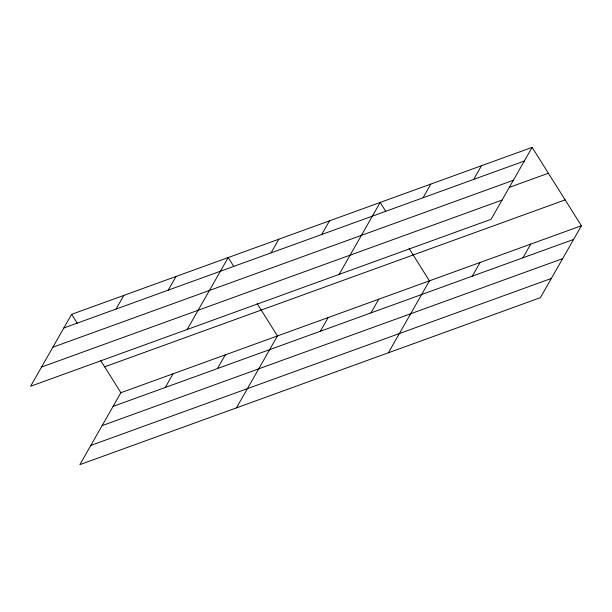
<?xml version="1.0" encoding="UTF-8"?>
<svg xmlns="http://www.w3.org/2000/svg" width="612" height="612" viewBox="0 0 612 612"><rect width="100%" height="100%" fill="white"/><g stroke="black" fill="none" stroke-linecap="round" stroke-linejoin="round"><path stroke-width="0.92" d="M532.134 147.362L71.627 314.323L30.6 386.256L491.107 219.287L532.134 147.362L581.4 225.744L540.373 297.677L79.866 464.638L120.893 392.713L581.4 225.744M116.012 309.083L123.823 295.397M168.208 290.157L176.011 276.479M187.173 329.486L228.2 257.553L233.792 266.45M165.278 387.473L173.081 373.787M271.055 252.871L278.858 239.193M217.467 368.546L225.277 354.868M321.705 234.503L329.516 220.825M236.439 407.875L277.466 335.942L257.147 303.613M339.14 274.39L380.167 202.457L385.759 211.347M320.313 331.26L328.124 317.574M423.022 197.775L430.825 184.09M370.971 312.893L378.774 299.214M473.673 179.408L481.483 165.722M388.406 352.772L429.433 280.847L409.114 248.518M472.28 276.165L480.091 262.479M522.939 257.797L530.742 244.112M63.824 328.001L524.331 161.04M52.861 347.226L513.369 180.265M509.291 187.402L548.39 173.227M41.562 367.032L502.069 200.07M104.637 366.84L565.144 199.879M113.09 406.391L573.597 239.43M102.127 425.615L562.635 258.654M90.828 445.421L551.336 278.452M71.627 314.323L77.219 323.212M100.575 360.384L120.893 392.713"/></g></svg>
